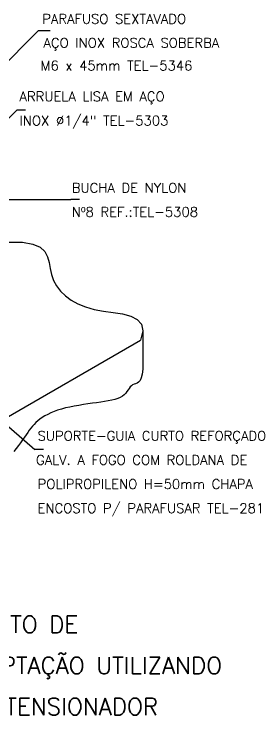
# Model space of a CAD drawing. Header units: millimetres. Extents: x -5911.2 to -5896.7, y -4777.2 to -4762.7.
# Drawn here: x -5901.89 to -5896.68, y -4777.2 to -4762.67 of the extents above; entities that cross this region are included whole.
import ezdxf
from ezdxf.enums import TextEntityAlignment as Align

# ---------------------------------------------------------------- set-up
doc = ezdxf.new("R2010")
doc.units = ezdxf.units.MM
doc.header["$LTSCALE"] = 10
doc.layers.add('Termotécnica', color=7, linetype='Continuous')
doc.styles.add('r140', font='romans.shx')
doc.styles.add('r80', font='romans.shx')

msp = doc.modelspace()

# ---------------------------------------------------------------- linework, layer by layer
at = {"layer": 'Termotécnica', "color": 2}
for p, q in [((-5902.925, -4764.559), (-5901.389, -4763.023)), ((-5901.139, -4763.023), (-5901.389, -4763.023)), ((-5902.442, -4765.278), (-5901.827, -4764.664)), ((-5901.647, -4764.664), (-5901.827, -4764.664)), ((-5902.881, -4766.517), (-5900.71, -4766.517)), ((-5900.53, -4766.517), (-5900.71, -4766.517)), ((-5899.217, -4769.24), (-5899.217, -4770.035)), ((-5905.646, -4773.113), (-5899.267, -4769.43)), ((-5902.215, -4771.04), (-5901.452, -4771.697)), ((-5901.272, -4771.697), (-5901.452, -4771.697))]:
    msp.add_line(p, q, dxfattribs=at)
for points in [[(-5902.016, -4767.398), (-5901.713, -4767.402), (-5901.494, -4767.439), (-5901.343, -4767.506), (-5901.247, -4767.595), (-5901.19, -4767.701), (-5901.158, -4767.82), (-5901.136, -4767.945), (-5901.109, -4768.07), (-5901.066, -4768.192), (-5901.004, -4768.307), (-5900.923, -4768.415), (-5900.822, -4768.514), (-5900.703, -4768.602), (-5900.563, -4768.679), (-5900.405, -4768.743), (-5900.227, -4768.793), (-5900.032, -4768.828), (-5899.831, -4768.857), (-5899.638, -4768.889), (-5899.467, -4768.934), (-5899.33, -4769.001), (-5899.242, -4769.1), (-5899.217, -4769.24), (-5899.267, -4769.43)], [(-5899.217, -4770.035), (-5899.229, -4770.138), (-5899.248, -4770.213), (-5899.273, -4770.265), (-5899.303, -4770.299), (-5899.334, -4770.32), (-5899.367, -4770.333), (-5899.398, -4770.344), (-5899.427, -4770.357), (-5899.453, -4770.376), (-5899.476, -4770.401), (-5899.498, -4770.43), (-5899.52, -4770.462), (-5899.544, -4770.496), (-5899.571, -4770.529), (-5899.602, -4770.562), (-5899.64, -4770.591), (-5899.685, -4770.617), (-5899.737, -4770.639), (-5899.795, -4770.658), (-5899.86, -4770.675), (-5899.931, -4770.689), (-5900.007, -4770.703), (-5900.087, -4770.715), (-5900.173, -4770.727), (-5900.262, -4770.74), (-5900.355, -4770.753), (-5900.449, -4770.767), (-5900.543, -4770.782), (-5900.637, -4770.799), (-5900.729, -4770.817), (-5900.818, -4770.837), (-5900.902, -4770.859), (-5900.982, -4770.883), (-5901.056, -4770.91), (-5901.125, -4770.938), (-5901.188, -4770.969), (-5901.247, -4771), (-5901.301, -4771.034), (-5901.35, -4771.068), (-5901.395, -4771.103), (-5901.435, -4771.139), (-5901.472, -4771.176), (-5901.506, -4771.215), (-5901.539, -4771.255), (-5901.571, -4771.298), (-5901.603, -4771.343), (-5901.637, -4771.391), (-5901.672, -4771.442), (-5901.711, -4771.497), (-5901.752, -4771.556), (-5901.796, -4771.616), (-5901.843, -4771.679), (-5901.893, -4771.742)]]:
    msp.add_lwpolyline(points, dxfattribs=at)

# ---------------------------------------------------------------- texts
at = {"layer": 'Termotécnica', "color": 2, "style": 'r80'}
for s, p in [('PARAFUSO SEXTAVADO', (-5901.301, -4762.872)), ('AÇO INOX ROSCA SOBERBA', (-5901.275, -4763.369)), ('M6 x 45mm TEL-5346', (-5901.334, -4763.84)), ('ARRUELA LISA EM AÇO', (-5901.772, -4764.481)), ('INOX %%c1/4" TEL-5303', (-5901.772, -4764.981)), ('BUCHA DE NYLON', (-5900.687, -4766.374)), ('Nº8 REF.:TEL-5308', (-5900.687, -4766.874)), ('SUPORTE-GUIA CURTO REFORÇADO', (-5901.397, -4771.514)), ('GALV. A FOGO COM ROLDANA DE', (-5901.431, -4772.014)), ('POLIPROPILENO H=50mm CHAPA', (-5901.397, -4772.514)), ('ENCOSTO P/ PARAFUSAR TEL-281', (-5901.397, -4773.014))]:
    msp.add_text(s, height=0.2, dxfattribs=at).set_placement(p)
at = {"layer": 'Termotécnica', "color": 5, "style": 'r140'}
for s, p in [(' ESTICAMENTO DE', (-5902.634, -4775.602)), ('CABO DE COBRE NA CAPTAÇÃO UTILIZANDO', (-5902.634, -4776.453)), ('SUPORTE-GUIA E TENSIONADOR', (-5902.634, -4777.305))]:
    msp.add_text(s, height=0.35, dxfattribs=at).set_placement(p, align=Align.BOTTOM_CENTER)

doc.saveas('drawing.dxf')
